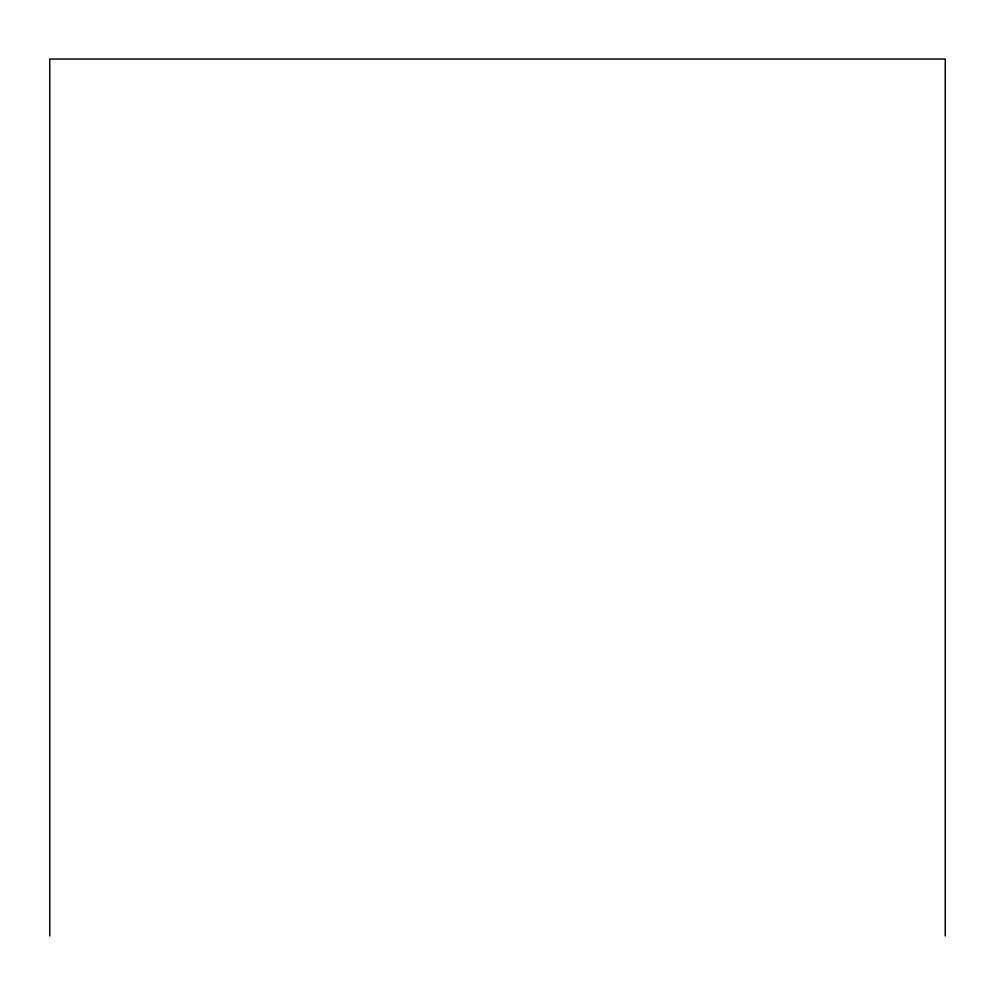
<?xml version="1.0" encoding="UTF-8"?>
<svg xmlns="http://www.w3.org/2000/svg" width="995" height="995" viewBox="0 0 995 995"><rect width="100%" height="100%" fill="white"/><g stroke="black" fill="none" stroke-linecap="round" stroke-linejoin="round"><path stroke-width="1.49" d="M945.25 935.959L945.25 59.041L49.75 59.041L49.75 935.959"/></g></svg>
